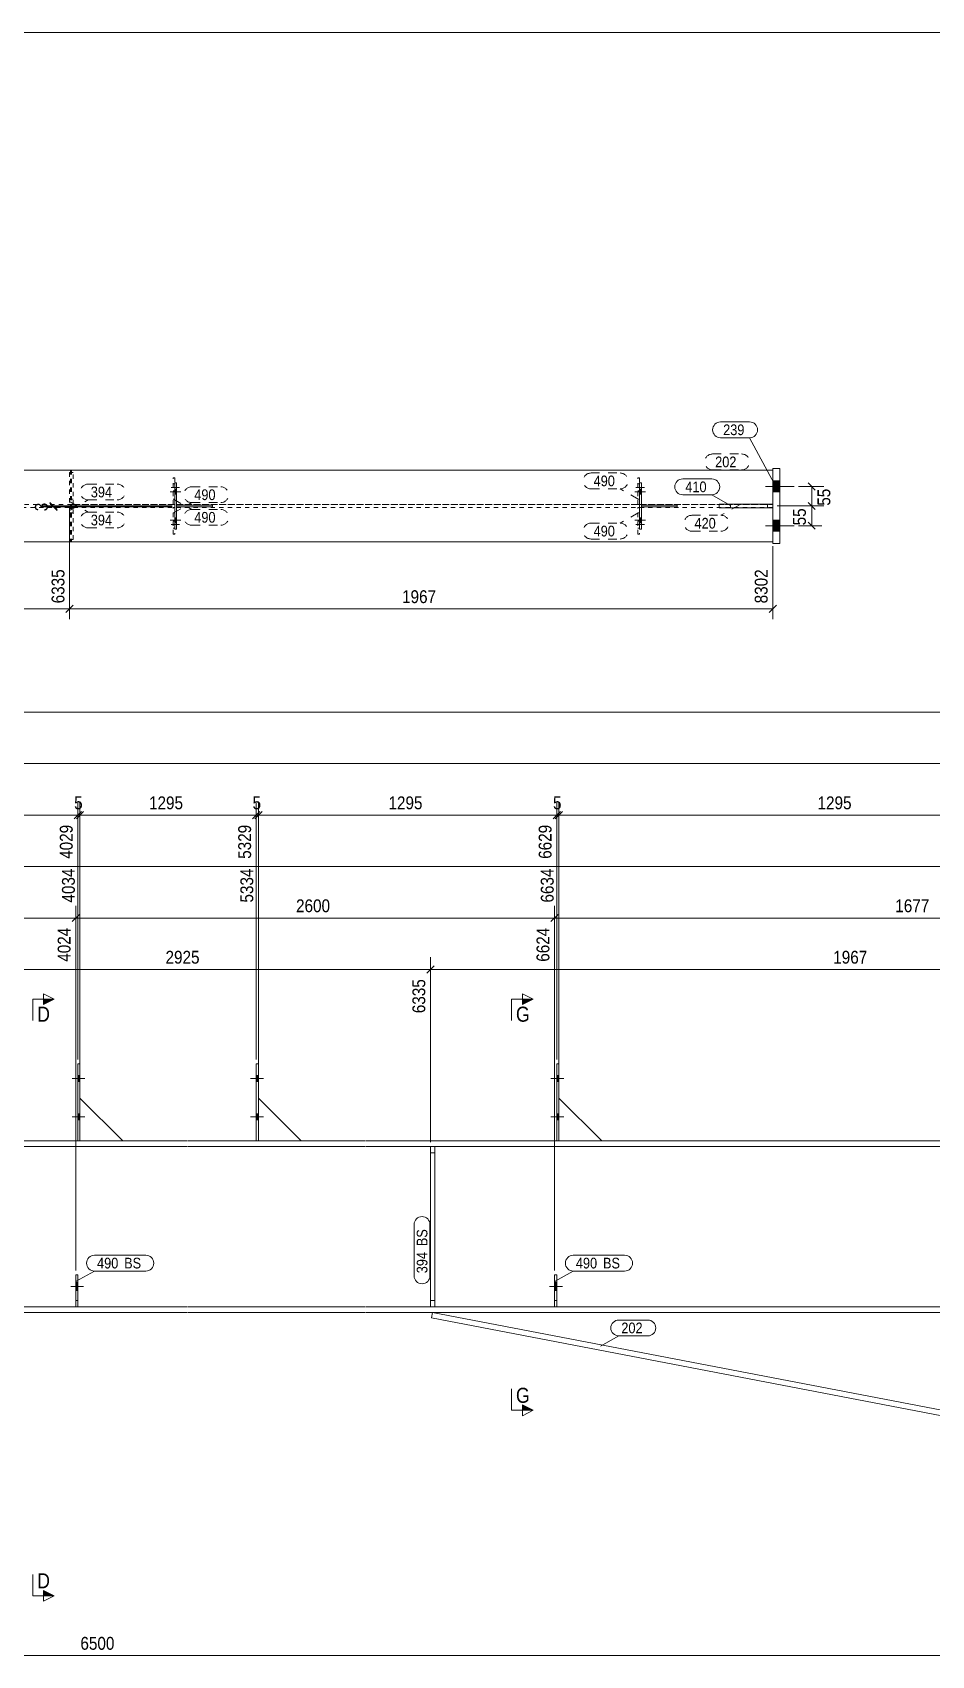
# Model space of a CAD drawing. Header units: millimetres. Extents: x 2 to 825, y 1 to 579.
# Drawn here: x 405.9 to 615.5, y 200.5 to 579 of the extents above; entities that cross this region are included whole.
import ezdxf

# ---------------------------------------------------------------- set-up
doc = ezdxf.new("R2010")
doc.units = ezdxf.units.MM
for name, pattern in [('XKITLINE00', [0]), ('XKITLINE01', [4, 1, -1, 1, -1]), ('XKITLINE02', [4, 2, -2])]:
    doc.linetypes.add(name, pattern=pattern)
for name, color, linetype, lineweight in [('Bolt', 3, 'Continuous', 0), ('Dimensions', 7, 'Continuous', 0), ('DrawingSheet', 5, 'Continuous', 0), ('Part', 2, 'Continuous', 0), ('PartMark', 7, 'Continuous', 0), ('Section', 6, 'Continuous', 0)]:
    doc.layers.add(name, color=color, linetype=linetype, lineweight=lineweight)
doc.styles.add('ARIAL', font='ARIAL.TTF')

# ---------------------------------------------------------------- blocks, each defined once
blk = doc.blocks.new('*A10')
at = {"layer": 'Bolt'}
blk.add_hatch(color=3, dxfattribs=at).paths.add_polyline_path([(416.48, 285.61), (415.98, 285.61), (415.98, 287.58), (416.48, 287.58)], flags=17)
at = {"layer": 'Bolt', "color": 3, "linetype": 'XKITLINE00', "lineweight": 0}
for p, q in [((417.83, 286.59), (414.83, 286.59)), ((416.48, 287.58), (415.98, 287.58)), ((416.48, 285.61), (415.98, 285.61))]:
    blk.add_line(p, q, dxfattribs=at)
blk = doc.blocks.new('*A11')
at = {"layer": 'Bolt', "color": 3, "linetype": 'XKITLINE02', "lineweight": 0}
for p, q in [((417.83, 286.59), (414.83, 286.59)), ((416.48, 287.58), (415.98, 287.58)), ((416.48, 285.61), (415.98, 285.61))]:
    blk.add_line(p, q, dxfattribs=at)
blk = doc.blocks.new('*A12')
at = {"layer": 'Bolt'}
for points in [[(416.48, 335.79), (416.98, 335.79), (416.98, 334.39), (416.48, 334.39)], [(416.48, 335.79), (416.98, 335.79), (416.98, 334.39), (416.48, 334.39)], [(416.48, 326.79), (416.98, 326.79), (416.98, 325.39), (416.48, 325.39)], [(416.48, 326.79), (416.98, 326.79), (416.98, 325.39), (416.48, 325.39)]]:
    blk.add_hatch(color=3, dxfattribs=at).paths.add_polyline_path(points, flags=17)
at = {"layer": 'Bolt', "color": 3, "linetype": 'XKITLINE00', "lineweight": 0}
for p, q in [((418.14, 335.09), (415.14, 335.09)), ((418.14, 335.09), (415.14, 335.09)), ((416.98, 335.79), (416.48, 335.79)), ((416.98, 335.79), (416.48, 335.79)), ((416.98, 334.39), (416.48, 334.39)), ((416.98, 334.39), (416.48, 334.39)), ((418.14, 326.09), (415.14, 326.09)), ((418.14, 326.09), (415.14, 326.09)), ((416.98, 326.79), (416.48, 326.79)), ((416.98, 326.79), (416.48, 326.79)), ((416.98, 325.39), (416.48, 325.39)), ((416.98, 325.39), (416.48, 325.39))]:
    blk.add_line(p, q, dxfattribs=at)
blk = doc.blocks.new('*A13')
at = {"layer": 'Bolt'}
for points in [[(458.06, 335.79), (458.56, 335.79), (458.56, 334.39), (458.06, 334.39)], [(458.06, 335.79), (458.56, 335.79), (458.56, 334.39), (458.06, 334.39)], [(458.06, 326.79), (458.56, 326.79), (458.56, 325.39), (458.06, 325.39)], [(458.06, 326.79), (458.56, 326.79), (458.56, 325.39), (458.06, 325.39)]]:
    blk.add_hatch(color=3, dxfattribs=at).paths.add_polyline_path(points, flags=17)
at = {"layer": 'Bolt', "color": 3, "linetype": 'XKITLINE00', "lineweight": 0}
for p, q in [((459.72, 335.09), (456.72, 335.09)), ((459.72, 335.09), (456.72, 335.09)), ((458.56, 335.79), (458.06, 335.79)), ((458.56, 335.79), (458.06, 335.79)), ((458.56, 334.39), (458.06, 334.39)), ((458.56, 334.39), (458.06, 334.39)), ((459.72, 326.09), (456.72, 326.09)), ((459.72, 326.09), (456.72, 326.09)), ((458.56, 326.79), (458.06, 326.79)), ((458.56, 326.79), (458.06, 326.79)), ((458.56, 325.39), (458.06, 325.39)), ((458.56, 325.39), (458.06, 325.39))]:
    blk.add_line(p, q, dxfattribs=at)
blk = doc.blocks.new('*A14')
at = {"layer": 'Bolt'}
blk.add_hatch(color=3, dxfattribs=at).paths.add_polyline_path([(528.09, 285.61), (527.59, 285.61), (527.59, 287.58), (528.09, 287.58)], flags=17)
at = {"layer": 'Bolt', "color": 3, "linetype": 'XKITLINE00', "lineweight": 0}
for p, q in [((529.44, 286.59), (526.44, 286.59)), ((528.09, 287.58), (527.59, 287.58)), ((528.09, 285.61), (527.59, 285.61))]:
    blk.add_line(p, q, dxfattribs=at)
blk = doc.blocks.new('*A15')
at = {"layer": 'Bolt', "color": 3, "linetype": 'XKITLINE02', "lineweight": 0}
for p, q in [((529.44, 286.59), (526.44, 286.59)), ((528.09, 287.58), (527.59, 287.58)), ((528.09, 285.61), (527.59, 285.61))]:
    blk.add_line(p, q, dxfattribs=at)
blk = doc.blocks.new('*A16')
at = {"layer": 'Bolt'}
for points in [[(528.09, 335.79), (528.59, 335.79), (528.59, 334.39), (528.09, 334.39)], [(528.09, 335.79), (528.59, 335.79), (528.59, 334.39), (528.09, 334.39)], [(528.09, 326.79), (528.59, 326.79), (528.59, 325.39), (528.09, 325.39)], [(528.09, 326.79), (528.59, 326.79), (528.59, 325.39), (528.09, 325.39)]]:
    blk.add_hatch(color=3, dxfattribs=at).paths.add_polyline_path(points, flags=17)
at = {"layer": 'Bolt', "color": 3, "linetype": 'XKITLINE00', "lineweight": 0}
for p, q in [((529.75, 335.09), (526.75, 335.09)), ((529.75, 335.09), (526.75, 335.09)), ((528.59, 335.79), (528.09, 335.79)), ((528.59, 335.79), (528.09, 335.79)), ((528.59, 334.39), (528.09, 334.39)), ((528.59, 334.39), (528.09, 334.39)), ((529.75, 326.09), (526.75, 326.09)), ((529.75, 326.09), (526.75, 326.09)), ((528.59, 326.79), (528.09, 326.79)), ((528.59, 326.79), (528.09, 326.79)), ((528.59, 325.39), (528.09, 325.39)), ((528.59, 325.39), (528.09, 325.39))]:
    blk.add_line(p, q, dxfattribs=at)
blk = doc.blocks.new('*A21')
at = {"layer": 'Part', "color": 2, "linetype": 'XKITLINE00', "lineweight": 0}
for p, q in [((441.98, 320.49), (400.18, 320.49)), ((441.98, 319.19), (400.18, 319.19)), ((483.56, 320.49), (442.08, 320.49)), ((483.56, 319.19), (442.08, 319.19)), ((695.33, 320.49), (483.66, 320.49)), ((695.33, 319.19), (483.66, 319.19)), ((400.18, 281.79), (441.98, 281.79)), ((400.18, 280.49), (441.98, 280.49)), ((442.08, 281.79), (483.56, 281.79)), ((442.08, 280.49), (483.56, 280.49)), ((483.66, 281.79), (695.33, 281.79)), ((483.66, 280.49), (695.33, 280.49))]:
    blk.add_line(p, q, dxfattribs=at)
blk = doc.blocks.new('*A34')
at = {"layer": 'Part', "color": 2, "linetype": 'XKITLINE00', "lineweight": 0}
for p, q in [((415.98, 281.79), (415.98, 289.29)), ((415.98, 289.29), (416.48, 289.29)), ((416.48, 289.29), (416.48, 281.79))]:
    blk.add_line(p, q, dxfattribs=at)
at = {"layer": 'Part', "color": 7, "linetype": 'XKITLINE01', "lineweight": 0}
for p, q in [((415.98, 283.29), (416.48, 283.29)), ((416.48, 281.79), (415.98, 281.79))]:
    blk.add_line(p, q, dxfattribs=at)
blk = doc.blocks.new('*A35')
at = {"layer": 'Part', "color": 7, "linetype": 'XKITLINE01', "lineweight": 0}
for p, q in [((415.98, 289.29), (415.98, 281.79)), ((416.48, 289.29), (415.98, 289.29)), ((416.48, 281.79), (416.48, 289.29)), ((415.98, 283.29), (416.48, 283.29)), ((415.98, 281.79), (416.48, 281.79))]:
    blk.add_line(p, q, dxfattribs=at)
blk = doc.blocks.new('*A36')
at = {"layer": 'Part', "color": 2, "linetype": 'XKITLINE00', "lineweight": 0}
blk.add_line((426.98, 320.49), (416.98, 330.49), dxfattribs=at)
at = {"layer": 'Part', "color": 7, "linetype": 'XKITLINE01', "lineweight": 0}
for p, q in [((416.98, 330.49), (416.98, 320.49)), ((416.98, 320.49), (426.98, 320.49))]:
    blk.add_line(p, q, dxfattribs=at)
blk = doc.blocks.new('*A37')
at = {"layer": 'Part', "color": 2, "linetype": 'XKITLINE00', "lineweight": 0}
for p, q in [((416.48, 320.49), (416.48, 338.49)), ((416.48, 338.49), (416.98, 338.49)), ((416.98, 338.49), (416.98, 320.49))]:
    blk.add_line(p, q, dxfattribs=at)
at = {"layer": 'Part', "color": 7, "linetype": 'XKITLINE01', "lineweight": 0}
blk.add_line((416.98, 320.49), (416.48, 320.49), dxfattribs=at)
blk = doc.blocks.new('*A38')
at = {"layer": 'Part', "color": 2, "linetype": 'XKITLINE00', "lineweight": 0}
blk.add_line((468.56, 320.49), (458.56, 330.49), dxfattribs=at)
at = {"layer": 'Part', "color": 7, "linetype": 'XKITLINE01', "lineweight": 0}
for p, q in [((458.56, 330.49), (458.56, 320.49)), ((458.56, 320.49), (468.56, 320.49))]:
    blk.add_line(p, q, dxfattribs=at)
blk = doc.blocks.new('*A39')
at = {"layer": 'Part', "color": 2, "linetype": 'XKITLINE00', "lineweight": 0}
for p, q in [((458.56, 338.49), (458.06, 338.49)), ((458.06, 338.49), (458.06, 320.49)), ((458.56, 320.49), (458.56, 338.49))]:
    blk.add_line(p, q, dxfattribs=at)
at = {"layer": 'Part', "color": 7, "linetype": 'XKITLINE01', "lineweight": 0}
blk.add_line((458.06, 320.49), (458.56, 320.49), dxfattribs=at)
blk = doc.blocks.new('*A40')
at = {"layer": 'Part', "color": 2, "linetype": 'XKITLINE00', "lineweight": 0}
for p, q in [((527.59, 281.79), (527.59, 289.29)), ((527.59, 289.29), (528.09, 289.29)), ((528.09, 289.29), (528.09, 281.79))]:
    blk.add_line(p, q, dxfattribs=at)
at = {"layer": 'Part', "color": 7, "linetype": 'XKITLINE01', "lineweight": 0}
for p, q in [((527.59, 283.29), (528.09, 283.29)), ((528.09, 281.79), (527.59, 281.79))]:
    blk.add_line(p, q, dxfattribs=at)
blk = doc.blocks.new('*A41')
at = {"layer": 'Part', "color": 7, "linetype": 'XKITLINE01', "lineweight": 0}
for p, q in [((527.59, 289.29), (527.59, 281.79)), ((528.09, 289.29), (527.59, 289.29)), ((528.09, 281.79), (528.09, 289.29)), ((527.59, 283.29), (528.09, 283.29)), ((527.59, 281.79), (528.09, 281.79))]:
    blk.add_line(p, q, dxfattribs=at)
blk = doc.blocks.new('*A42')
at = {"layer": 'Part', "color": 2, "linetype": 'XKITLINE00', "lineweight": 0}
blk.add_line((538.59, 320.49), (528.59, 330.49), dxfattribs=at)
at = {"layer": 'Part', "color": 7, "linetype": 'XKITLINE01', "lineweight": 0}
for p, q in [((528.59, 330.49), (528.59, 320.49)), ((528.59, 320.49), (538.59, 320.49))]:
    blk.add_line(p, q, dxfattribs=at)
blk = doc.blocks.new('*A43')
at = {"layer": 'Part', "color": 2, "linetype": 'XKITLINE00', "lineweight": 0}
for p, q in [((528.59, 338.49), (528.09, 338.49)), ((528.09, 338.49), (528.09, 320.49)), ((528.59, 320.49), (528.59, 338.49))]:
    blk.add_line(p, q, dxfattribs=at)
at = {"layer": 'Part', "color": 7, "linetype": 'XKITLINE01', "lineweight": 0}
blk.add_line((528.09, 320.49), (528.59, 320.49), dxfattribs=at)
blk = doc.blocks.new('*A51')
at = {"layer": 'Part', "color": 2, "linetype": 'XKITLINE00', "lineweight": 0}
for p, q in [((498.66, 281.79), (498.66, 319.19)), ((499.66, 319.19), (499.66, 281.79))]:
    blk.add_line(p, q, dxfattribs=at)
at = {"layer": 'Part', "color": 7, "linetype": 'XKITLINE01', "lineweight": 0}
for p, q in [((498.66, 319.19), (499.66, 319.19)), ((498.66, 317.69), (499.66, 317.69)), ((498.66, 283.29), (499.66, 283.29)), ((498.66, 281.79), (499.66, 281.79))]:
    blk.add_line(p, q, dxfattribs=at)
blk = doc.blocks.new('*A52')
at = {"layer": 'Part', "color": 7, "linetype": 'XKITLINE01', "lineweight": 0}
for p, q in [((498.66, 319.19), (498.66, 281.79)), ((498.66, 319.19), (499.66, 319.19)), ((499.66, 319.19), (499.66, 281.79)), ((498.66, 317.69), (499.66, 317.69)), ((499.66, 283.29), (498.66, 283.29)), ((499.66, 281.79), (498.66, 281.79))]:
    blk.add_line(p, q, dxfattribs=at)
blk = doc.blocks.new('*A53')
at = {"layer": 'Part', "color": 2, "linetype": 'XKITLINE00', "lineweight": 0}
for p, q in [((498.91, 279.22), (499.16, 280.49)), ((695.33, 242.82), (499.16, 280.49)), ((695.33, 279.03), (693.87, 280.49)), ((695.33, 241.49), (498.91, 279.22))]:
    blk.add_line(p, q, dxfattribs=at)
at = {"layer": 'Part', "color": 7, "linetype": 'XKITLINE01', "lineweight": 0}
for p, q in [((693.87, 280.49), (499.16, 280.49)), ((695.33, 241.49), (695.33, 279.03))]:
    blk.add_line(p, q, dxfattribs=at)
blk = doc.blocks.new('*A67')
at = {"layer": 'Bolt', "color": 3, "linetype": 'XKITLINE02', "lineweight": 0}
for p, q in [((440.21, 464.23), (437.71, 464.23)), ((439.08, 465.05), (438.67, 465.05)), ((439.08, 463.41), (438.67, 463.41))]:
    blk.add_line(p, q, dxfattribs=at)
blk = doc.blocks.new('*A68')
at = {"layer": 'Bolt', "color": 3, "linetype": 'XKITLINE02', "lineweight": 0}
for p, q in [((439.08, 473.72), (438.67, 473.72)), ((440.21, 472.9), (437.71, 472.9)), ((439.08, 472.08), (438.67, 472.08))]:
    blk.add_line(p, q, dxfattribs=at)
blk = doc.blocks.new('*A69')
at = {"layer": 'Bolt'}
for points in [[(439.08, 472.48), (439.5, 472.48), (439.5, 471.32), (439.08, 471.32)], [(439.08, 472.48), (439.5, 472.48), (439.5, 471.32), (439.08, 471.32)], [(439.08, 465.82), (439.5, 465.82), (439.5, 464.65), (439.08, 464.65)], [(439.08, 465.82), (439.5, 465.82), (439.5, 464.65), (439.08, 464.65)]]:
    blk.add_hatch(color=3, dxfattribs=at).paths.add_polyline_path(points, flags=17)
at = {"layer": 'Bolt', "color": 3, "linetype": 'XKITLINE00', "lineweight": 0}
for p, q in [((440.47, 471.9), (437.97, 471.9)), ((440.47, 471.9), (437.97, 471.9)), ((439.5, 472.48), (439.08, 472.48)), ((439.5, 472.48), (439.08, 472.48)), ((439.5, 471.32), (439.08, 471.32)), ((439.5, 471.32), (439.08, 471.32)), ((439.5, 465.82), (439.08, 465.82)), ((439.5, 465.82), (439.08, 465.82)), ((440.47, 465.23), (437.97, 465.23)), ((440.47, 465.23), (437.97, 465.23)), ((439.5, 464.65), (439.08, 464.65)), ((439.5, 464.65), (439.08, 464.65))]:
    blk.add_line(p, q, dxfattribs=at)
blk = doc.blocks.new('*A70')
at = {"layer": 'Bolt', "color": 3, "linetype": 'XKITLINE02', "lineweight": 0}
for p, q in [((548.54, 464.23), (546.04, 464.23)), ((547.42, 465.05), (547, 465.05)), ((547.42, 463.41), (547, 463.41))]:
    blk.add_line(p, q, dxfattribs=at)
blk = doc.blocks.new('*A71')
at = {"layer": 'Bolt', "color": 3, "linetype": 'XKITLINE02', "lineweight": 0}
for p, q in [((547.42, 473.72), (547, 473.72)), ((548.54, 472.9), (546.04, 472.9)), ((547.42, 472.08), (547, 472.08))]:
    blk.add_line(p, q, dxfattribs=at)
blk = doc.blocks.new('*A72')
at = {"layer": 'Bolt'}
for points in [[(547.42, 472.48), (547.83, 472.48), (547.83, 471.32), (547.42, 471.32)], [(547.42, 472.48), (547.83, 472.48), (547.83, 471.32), (547.42, 471.32)], [(547.42, 465.82), (547.83, 465.82), (547.83, 464.65), (547.42, 464.65)], [(547.42, 465.82), (547.83, 465.82), (547.83, 464.65), (547.42, 464.65)]]:
    blk.add_hatch(color=3, dxfattribs=at).paths.add_polyline_path(points, flags=17)
at = {"layer": 'Bolt', "color": 3, "linetype": 'XKITLINE00', "lineweight": 0}
for p, q in [((548.8, 471.9), (546.3, 471.9)), ((548.8, 471.9), (546.3, 471.9)), ((547.83, 472.48), (547.42, 472.48)), ((547.83, 472.48), (547.42, 472.48)), ((547.83, 471.32), (547.42, 471.32)), ((547.83, 471.32), (547.42, 471.32)), ((547.83, 465.82), (547.42, 465.82)), ((547.83, 465.82), (547.42, 465.82)), ((548.8, 465.23), (546.3, 465.23)), ((548.8, 465.23), (546.3, 465.23)), ((547.83, 464.65), (547.42, 464.65)), ((547.83, 464.65), (547.42, 464.65))]:
    blk.add_line(p, q, dxfattribs=at)
blk = doc.blocks.new('*A74')
at = {"layer": 'Part', "color": 2, "linetype": 'XKITLINE00', "lineweight": 0}
for p, q in [((578.45, 476.9), (402.06, 476.9)), ((578.45, 460.23), (402.06, 460.23))]:
    blk.add_line(p, q, dxfattribs=at)
at = {"layer": 'Part', "color": 7, "linetype": 'XKITLINE01', "lineweight": 0}
for p, q in [((578.45, 476.9), (578.45, 460.23)), ((402.06, 468.9), (578.45, 468.9)), ((578.45, 468.23), (402.06, 468.23))]:
    blk.add_line(p, q, dxfattribs=at)
blk = doc.blocks.new('*A76')
at = {"layer": 'Part', "color": 7, "linetype": 'XKITLINE01', "lineweight": 0}
for p, q in [((568.63, 468.15), (568.63, 468.98)), ((568.63, 468.98), (578.45, 468.98)), ((568.63, 468.15), (578.45, 468.15)), ((578.45, 468.15), (578.45, 468.98)), ((578.45, 468.98), (578.45, 468.15))]:
    blk.add_line(p, q, dxfattribs=at)
blk = doc.blocks.new('*A77')
at = {"layer": 'Part', "color": 2, "linetype": 'XKITLINE00', "lineweight": 0}
for p, q in [((578.45, 477.32), (580.11, 477.32)), ((578.45, 459.82), (578.45, 477.32)), ((580.11, 477.32), (580.11, 459.82)), ((580.11, 459.82), (578.45, 459.82))]:
    blk.add_line(p, q, dxfattribs=at)
blk = doc.blocks.new('*A78')
at = {"layer": 'Part', "color": 2, "linetype": 'XKITLINE00', "lineweight": 0}
for p, q in [((578.45, 468.98), (565.95, 468.98)), ((565.95, 468.98), (565.95, 468.15)), ((578.45, 468.15), (565.95, 468.15)), ((578.45, 468.15), (578.45, 468.98))]:
    blk.add_line(p, q, dxfattribs=at)
at = {"layer": 'Part', "color": 7, "linetype": 'XKITLINE01', "lineweight": 0}
blk.add_line((577.2, 468.15), (577.2, 468.98), dxfattribs=at)
blk = doc.blocks.new('*A93')
at = {"layer": 'Part', "color": 7, "linetype": 'XKITLINE01', "lineweight": 0}
for p, q in [((438.67, 461.98), (438.67, 468.23)), ((438.67, 468.23), (439.08, 468.23)), ((438.67, 466.98), (439.08, 466.98)), ((439.08, 468.23), (439.08, 461.98)), ((439.08, 461.98), (438.67, 461.98))]:
    blk.add_line(p, q, dxfattribs=at)
blk = doc.blocks.new('*A94')
at = {"layer": 'Part', "color": 7, "linetype": 'XKITLINE01', "lineweight": 0}
for p, q in [((438.67, 468.9), (438.67, 475.15)), ((438.67, 475.15), (439.08, 475.15)), ((439.08, 475.15), (439.08, 468.9)), ((438.67, 470.15), (439.08, 470.15)), ((439.08, 468.9), (438.67, 468.9))]:
    blk.add_line(p, q, dxfattribs=at)
blk = doc.blocks.new('*A95')
at = {"layer": 'Part', "color": 2, "linetype": 'XKITLINE00', "lineweight": 0}
for p, q in [((439.5, 468.78), (447.83, 468.78)), ((447.83, 468.36), (439.5, 468.36)), ((447.83, 468.36), (447.83, 468.78))]:
    blk.add_line(p, q, dxfattribs=at)
at = {"layer": 'Part', "color": 7, "linetype": 'XKITLINE01', "lineweight": 0}
blk.add_line((439.5, 468.36), (439.5, 468.78), dxfattribs=at)
blk.add_line((439.5, 468.36), (439.5, 468.78), dxfattribs=at)
blk = doc.blocks.new('*A96')
at = {"layer": 'Part', "color": 2, "linetype": 'XKITLINE00', "lineweight": 0}
for p, q in [((439.08, 463.15), (439.08, 473.98)), ((439.08, 473.98), (439.5, 473.98)), ((439.5, 473.98), (439.5, 463.15)), ((439.5, 463.15), (439.08, 463.15))]:
    blk.add_line(p, q, dxfattribs=at)
blk = doc.blocks.new('*A97')
at = {"layer": 'Part', "color": 7, "linetype": 'XKITLINE01', "lineweight": 0}
for p, q in [((547, 461.98), (547, 468.23)), ((547, 468.23), (547.42, 468.23)), ((547, 466.98), (547.42, 466.98)), ((547.42, 468.23), (547.42, 461.98)), ((547.42, 461.98), (547, 461.98))]:
    blk.add_line(p, q, dxfattribs=at)
blk = doc.blocks.new('*A98')
at = {"layer": 'Part', "color": 7, "linetype": 'XKITLINE01', "lineweight": 0}
for p, q in [((547, 468.9), (547, 475.15)), ((547, 475.15), (547.42, 475.15)), ((547.42, 475.15), (547.42, 468.9)), ((547, 470.15), (547.42, 470.15)), ((547.42, 468.9), (547, 468.9))]:
    blk.add_line(p, q, dxfattribs=at)
blk = doc.blocks.new('*A99')
at = {"layer": 'Part', "color": 2, "linetype": 'XKITLINE00', "lineweight": 0}
for p, q in [((547.83, 468.78), (556.17, 468.78)), ((556.17, 468.36), (547.83, 468.36)), ((556.17, 468.36), (556.17, 468.78))]:
    blk.add_line(p, q, dxfattribs=at)
at = {"layer": 'Part', "color": 7, "linetype": 'XKITLINE01', "lineweight": 0}
blk.add_line((547.83, 468.36), (547.83, 468.78), dxfattribs=at)
blk.add_line((547.83, 468.36), (547.83, 468.78), dxfattribs=at)
blk = doc.blocks.new('*A100')
at = {"layer": 'Part', "color": 2, "linetype": 'XKITLINE00', "lineweight": 0}
for p, q in [((547.42, 463.15), (547.42, 473.98)), ((547.42, 473.98), (547.83, 473.98)), ((547.83, 473.98), (547.83, 463.15)), ((547.83, 463.15), (547.42, 463.15))]:
    blk.add_line(p, q, dxfattribs=at)
blk = doc.blocks.new('*A104')
at = {"layer": 'Part', "color": 7, "linetype": 'XKITLINE01', "lineweight": 0}
for p, q in [((414.56, 468.23), (414.56, 460.73)), ((415.39, 468.23), (414.56, 468.23)), ((415.39, 466.98), (414.56, 466.98)), ((415.39, 460.73), (415.39, 468.23)), ((414.56, 460.73), (415.39, 460.73))]:
    blk.add_line(p, q, dxfattribs=at)
blk = doc.blocks.new('*A105')
at = {"layer": 'Part', "color": 7, "linetype": 'XKITLINE01', "lineweight": 0}
for p, q in [((414.56, 476.4), (414.56, 468.9)), ((415.39, 476.4), (414.56, 476.4)), ((415.39, 468.9), (415.39, 476.4)), ((415.39, 470.15), (414.56, 470.15)), ((414.56, 468.9), (415.39, 468.9))]:
    blk.add_line(p, q, dxfattribs=at)
blk = doc.blocks.new('*A106')
at = {"layer": 'Part', "color": 7, "linetype": 'XKITLINE01', "lineweight": 0}
for p, q in [((578.45, 476.9), (414.77, 476.9)), ((414.77, 476.9), (414.77, 460.23)), ((414.97, 476.9), (414.97, 460.23)), ((578.45, 460.23), (578.45, 476.9)), ((578.45, 468.9), (414.97, 468.9)), ((578.45, 468.23), (414.97, 468.23)), ((577.23, 468.23), (577.23, 468.9)), ((414.77, 460.23), (578.45, 460.23))]:
    blk.add_line(p, q, dxfattribs=at)
blk = doc.blocks.new('*A113')
at = {"layer": 'Bolt'}
for points in [[(578.45, 474.4), (580.11, 474.4), (580.11, 471.9), (578.45, 471.9)], [(578.45, 474.4), (580.11, 474.4), (580.11, 471.9), (578.45, 471.9)], [(578.45, 474.4), (580.11, 474.4), (580.11, 471.9), (578.45, 471.9)], [(578.45, 474.4), (580.11, 474.4), (580.11, 471.9), (578.45, 471.9)], [(578.45, 474.4), (580.11, 474.4), (580.11, 471.9), (578.45, 471.9)], [(578.45, 474.4), (580.11, 474.4), (580.11, 471.9), (578.45, 471.9)], [(578.45, 474.4), (580.11, 474.4), (580.11, 471.9), (578.45, 471.9)], [(578.45, 474.4), (580.11, 474.4), (580.11, 471.9), (578.45, 471.9)], [(578.45, 465.23), (580.11, 465.23), (580.11, 462.73), (578.45, 462.73)], [(578.45, 465.23), (580.11, 465.23), (580.11, 462.73), (578.45, 462.73)], [(578.45, 465.23), (580.11, 465.23), (580.11, 462.73), (578.45, 462.73)], [(578.45, 465.23), (580.11, 465.23), (580.11, 462.73), (578.45, 462.73)], [(578.45, 465.23), (580.11, 465.23), (580.11, 462.73), (578.45, 462.73)], [(578.45, 465.23), (580.11, 465.23), (580.11, 462.73), (578.45, 462.73)], [(578.45, 465.23), (580.11, 465.23), (580.11, 462.73), (578.45, 462.73)], [(578.45, 465.23), (580.11, 465.23), (580.11, 462.73), (578.45, 462.73)]]:
    blk.add_hatch(color=3, dxfattribs=at).paths.add_polyline_path(points, flags=17)
at = {"layer": 'Bolt', "color": 3, "linetype": 'XKITLINE00', "lineweight": 0}
for p, q in [((576.78, 473.15), (583.45, 473.15)), ((576.78, 473.15), (583.45, 473.15)), ((576.78, 473.15), (583.45, 473.15)), ((576.78, 473.15), (583.45, 473.15)), ((576.78, 473.15), (583.45, 473.15)), ((576.78, 473.15), (583.45, 473.15)), ((576.78, 473.15), (583.45, 473.15)), ((576.78, 473.15), (583.45, 473.15)), ((578.45, 474.4), (580.11, 474.4)), ((578.45, 474.4), (580.11, 474.4)), ((578.45, 474.4), (580.11, 474.4)), ((578.45, 474.4), (580.11, 474.4)), ((578.45, 474.4), (580.11, 474.4)), ((578.45, 474.4), (580.11, 474.4)), ((578.45, 474.4), (580.11, 474.4)), ((578.45, 474.4), (580.11, 474.4)), ((578.45, 471.9), (580.11, 471.9)), ((578.45, 471.9), (580.11, 471.9)), ((578.45, 471.9), (580.11, 471.9)), ((578.45, 471.9), (580.11, 471.9)), ((578.45, 471.9), (580.11, 471.9)), ((578.45, 471.9), (580.11, 471.9)), ((578.45, 471.9), (580.11, 471.9)), ((578.45, 471.9), (580.11, 471.9)), ((576.78, 463.98), (583.45, 463.98)), ((576.78, 463.98), (583.45, 463.98)), ((576.78, 463.98), (583.45, 463.98)), ((576.78, 463.98), (583.45, 463.98)), ((576.78, 463.98), (583.45, 463.98)), ((576.78, 463.98), (583.45, 463.98)), ((576.78, 463.98), (583.45, 463.98)), ((576.78, 463.98), (583.45, 463.98)), ((578.45, 465.23), (580.11, 465.23)), ((578.45, 465.23), (580.11, 465.23)), ((578.45, 465.23), (580.11, 465.23)), ((578.45, 465.23), (580.11, 465.23)), ((578.45, 465.23), (580.11, 465.23)), ((578.45, 465.23), (580.11, 465.23)), ((578.45, 465.23), (580.11, 465.23)), ((578.45, 465.23), (580.11, 465.23)), ((578.45, 462.73), (580.11, 462.73)), ((578.45, 462.73), (580.11, 462.73)), ((578.45, 462.73), (580.11, 462.73)), ((578.45, 462.73), (580.11, 462.73)), ((578.45, 462.73), (580.11, 462.73)), ((578.45, 462.73), (580.11, 462.73)), ((578.45, 462.73), (580.11, 462.73)), ((578.45, 462.73), (580.11, 462.73))]:
    blk.add_line(p, q, dxfattribs=at)
blk = doc.blocks.new('*A155')
at = {"layer": 'DrawingSheet', "color": 5, "linetype": 'XKITLINE00', "lineweight": 0}
blk.add_line((825, 579), (5, 579), dxfattribs=at)
blk = doc.blocks.new('*A167')
at = {"layer": 'Dimensions', "color": 7, "linetype": 'XKITLINE00', "lineweight": 0}
blk.add_line((32.42, 420.49), (697.33, 420.49), dxfattribs=at)
blk = doc.blocks.new('*A173')
at = {"layer": 'Dimensions', "color": 7, "linetype": 'XKITLINE00', "lineweight": 0}
blk.add_line((43.05, 408.49), (695.33, 408.49), dxfattribs=at)
blk = doc.blocks.new('*A176')
at = {"layer": 'Dimensions', "color": 7, "linetype": 'XKITLINE00', "lineweight": 0}
blk.add_line((85.7, 384.49), (695.33, 384.49), dxfattribs=at)
blk = doc.blocks.new('*A177')
at = {"layer": 'Dimensions', "color": 7, "linetype": 'XKITLINE00', "lineweight": 0}
for p, q in [((43.05, 321.49), (43.05, 375.34)), ((415.98, 290.29), (415.98, 375.34)), ((43.9, 373.34), (42.2, 371.65)), ((43.05, 372.49), (415.98, 372.49)), ((416.83, 373.34), (415.14, 371.65))]:
    blk.add_line(p, q, dxfattribs=at)
at = {"layer": 'Dimensions', "color": 3}
for p in [(43.05, 372.49), (415.98, 372.49)]:
    blk.add_point(p, dxfattribs=at)
at = {"layer": 'Dimensions', "color": 3, "style": 'ARIAL', "width": 0.85}
blk.add_text('4024', height=3, dxfattribs=at).set_placement((225.07, 373.84))
blk.add_text('4024', height=3, rotation=90.0002, dxfattribs=at).set_placement((414.78, 362.29))
blk = doc.blocks.new('*A178')
at = {"layer": 'Dimensions', "color": 7, "linetype": 'XKITLINE00', "lineweight": 0}
for p, q in [((415.98, 290.29), (415.98, 375.34)), ((527.59, 290.29), (527.59, 375.34)), ((416.83, 373.34), (415.14, 371.65)), ((415.98, 372.49), (527.59, 372.49)), ((528.44, 373.34), (526.74, 371.65))]:
    blk.add_line(p, q, dxfattribs=at)
at = {"layer": 'Dimensions', "color": 3}
for p in [(415.98, 372.49), (527.59, 372.49)]:
    blk.add_point(p, dxfattribs=at)
at = {"layer": 'Dimensions', "color": 3, "style": 'ARIAL', "width": 0.85}
blk.add_text('2600', height=3, dxfattribs=at).set_placement((467.34, 373.84))
blk.add_text('6624', height=3, rotation=90.0002, dxfattribs=at).set_placement((526.39, 362.29))
blk = doc.blocks.new('*A179')
at = {"layer": 'Dimensions', "color": 7, "linetype": 'XKITLINE00', "lineweight": 0}
for p, q in [((527.59, 290.29), (527.59, 375.34)), ((695.33, 321.49), (695.33, 375.34)), ((528.44, 373.34), (526.74, 371.65)), ((527.59, 372.49), (695.33, 372.49)), ((696.18, 373.34), (694.48, 371.65))]:
    blk.add_line(p, q, dxfattribs=at)
at = {"layer": 'Dimensions', "color": 3}
for p in [(527.59, 372.49), (695.33, 372.49)]:
    blk.add_point(p, dxfattribs=at)
at = {"layer": 'Dimensions', "color": 3, "style": 'ARIAL', "width": 0.85}
blk.add_text('1677', height=3, dxfattribs=at).set_placement((607.01, 373.84))
blk.add_text('8302', height=3, rotation=90.0002, dxfattribs=at).set_placement((694.13, 362.29))
blk = doc.blocks.new('*A181')
at = {"layer": 'Dimensions', "color": 7, "linetype": 'XKITLINE00', "lineweight": 0}
blk.add_line((185.47, 200.49), (657.59, 200.49), dxfattribs=at)
at = {"layer": 'Dimensions', "color": 3, "style": 'ARIAL', "width": 0.85}
blk.add_text('6500', height=3, dxfattribs=at).set_placement((417.08, 201.84))
blk = doc.blocks.new('*A184')
at = {"layer": 'Dimensions', "color": 7, "linetype": 'XKITLINE00', "lineweight": 0}
for p, q in [((384.93, 361.34), (383.24, 359.65)), ((384.08, 320.19), (384.08, 363.34)), ((384.08, 360.49), (498.66, 360.49)), ((499.51, 361.34), (497.82, 359.65)), ((498.66, 320.19), (498.66, 363.34))]:
    blk.add_line(p, q, dxfattribs=at)
at = {"layer": 'Dimensions', "color": 3}
for p in [(384.08, 360.49), (498.66, 360.49)]:
    blk.add_point(p, dxfattribs=at)
at = {"layer": 'Dimensions', "color": 3, "style": 'ARIAL', "width": 0.85}
blk.add_text('2925', height=3, dxfattribs=at).set_placement((436.92, 361.84))
blk.add_text('6335', height=3, rotation=90.0002, dxfattribs=at).set_placement((497.46, 350.29))
blk = doc.blocks.new('*A185')
at = {"layer": 'Dimensions', "color": 7, "linetype": 'XKITLINE00', "lineweight": 0}
for p, q in [((499.51, 361.34), (497.82, 359.65)), ((498.66, 320.19), (498.66, 363.34)), ((498.66, 360.49), (695.33, 360.49)), ((696.18, 361.34), (694.48, 359.65)), ((695.33, 321.49), (695.33, 363.34))]:
    blk.add_line(p, q, dxfattribs=at)
at = {"layer": 'Dimensions', "color": 3}
for p in [(498.66, 360.49), (695.33, 360.49)]:
    blk.add_point(p, dxfattribs=at)
at = {"layer": 'Dimensions', "color": 3, "style": 'ARIAL', "width": 0.85}
blk.add_text('1967', height=3, dxfattribs=at).set_placement((592.55, 361.84))
blk.add_text('8302', height=3, rotation=90.0002, dxfattribs=at).set_placement((694.13, 350.29))
blk = doc.blocks.new('*A202')
at = {"layer": 'PartMark', "color": 7, "linetype": 'XKITLINE00', "lineweight": 0}
for p, q in [((542.56, 278.74), (549.32, 278.74)), ((538.32, 272.65), (542.56, 275.04)), ((542.56, 275.04), (549.32, 275.04))]:
    blk.add_line(p, q, dxfattribs=at)
for centre, start, end in [((542.56, 276.89), 90, 270), ((549.32, 276.89), 270, 90)]:
    blk.add_arc(centre, 1.85, start, end, dxfattribs=at)
at = {"layer": 'PartMark', "color": 3, "style": 'ARIAL', "width": 0.85}
blk.add_text('202', height=2.5, dxfattribs=at).set_placement((543.16, 275.64))
blk = doc.blocks.new('*A211')
at = {"layer": 'PartMark', "color": 7, "linetype": 'XKITLINE00', "lineweight": 0}
for p, q in [((531.96, 293.86), (543.92, 293.86)), ((527.72, 287.76), (531.96, 290.16)), ((531.96, 290.16), (543.92, 290.16))]:
    blk.add_line(p, q, dxfattribs=at)
for centre, start, end in [((531.96, 292.01), 90, 270), ((543.92, 292.01), 270, 90)]:
    blk.add_arc(centre, 1.85, start, end, dxfattribs=at)
at = {"layer": 'PartMark', "color": 3, "style": 'ARIAL', "width": 0.85}
for s, p in [('490', (532.56, 290.76)), ('BS', (538.88, 290.76))]:
    blk.add_text(s, height=2.5, dxfattribs=at).set_placement(p)
blk = doc.blocks.new('*A212')
at = {"layer": 'PartMark', "color": 7, "linetype": 'XKITLINE00', "lineweight": 0}
for p, q in [((494.86, 289.04), (494.86, 301.01)), ((498.56, 289.04), (498.56, 301.01))]:
    blk.add_line(p, q, dxfattribs=at)
for centre, start, end in [((496.71, 301.01), 360, 180), ((496.71, 289.04), 180, 360)]:
    blk.add_arc(centre, 1.85, start, end, dxfattribs=at)
at = {"layer": 'PartMark', "color": 3, "style": 'ARIAL', "width": 0.85}
for s, p in [('BS', (497.96, 295.96)), ('394', (497.96, 289.64))]:
    blk.add_text(s, height=2.5, rotation=90.0002, dxfattribs=at).set_placement(p)
blk = doc.blocks.new('*A213')
at = {"layer": 'PartMark', "color": 7, "linetype": 'XKITLINE00', "lineweight": 0}
for p, q in [((420.36, 293.86), (432.32, 293.86)), ((416.11, 287.76), (420.36, 290.16)), ((420.36, 290.16), (432.32, 290.16))]:
    blk.add_line(p, q, dxfattribs=at)
for centre, start, end in [((420.36, 292.01), 90, 270), ((432.32, 292.01), 270, 90)]:
    blk.add_arc(centre, 1.85, start, end, dxfattribs=at)
at = {"layer": 'PartMark', "color": 3, "style": 'ARIAL', "width": 0.85}
for s, p in [('490', (420.96, 290.76)), ('BS', (427.27, 290.76))]:
    blk.add_text(s, height=2.5, dxfattribs=at).set_placement(p)
blk = doc.blocks.new('*A217')
at = {"layer": 'Section'}
for points in [[(520.09, 353.56), (522.59, 353.56), (520.09, 352.31)], [(520.09, 258.93), (522.59, 257.68), (520.09, 257.68)]]:
    blk.add_hatch(color=3, dxfattribs=at).paths.add_polyline_path(points, flags=17)
at = {"layer": 'Section', "color": 1, "linetype": 'XKITLINE00', "lineweight": 0}
for p, q in [((517.59, 353.56), (517.59, 348.56)), ((517.59, 353.56), (522.59, 353.56)), ((517.59, 257.68), (517.59, 262.68)), ((517.59, 257.68), (522.59, 257.68))]:
    blk.add_line(p, q, dxfattribs=at)
at = {"layer": 'Section', "color": 3, "linetype": 'XKITLINE00', "lineweight": 0}
for p, q in [((520.09, 352.31), (520.09, 354.81)), ((520.09, 354.81), (522.59, 353.56)), ((522.59, 353.56), (520.09, 352.31)), ((522.59, 257.68), (520.09, 258.93)), ((520.09, 258.93), (520.09, 256.43)), ((522.59, 257.68), (520.09, 256.43))]:
    blk.add_line(p, q, dxfattribs=at)
at = {"layer": 'Section', "color": 7, "style": 'ARIAL', "width": 0.85}
for p in [(518.59, 348.31), (518.59, 259.43)]:
    blk.add_text('G', height=3.5, dxfattribs=at).set_placement(p)
blk = doc.blocks.new('*A218')
at = {"layer": 'Section'}
for points in [[(408.48, 353.56), (410.98, 353.56), (408.48, 352.31)], [(408.48, 215.68), (410.98, 214.43), (408.48, 214.43)]]:
    blk.add_hatch(color=3, dxfattribs=at).paths.add_polyline_path(points, flags=17)
at = {"layer": 'Section', "color": 1, "linetype": 'XKITLINE00', "lineweight": 0}
for p, q in [((405.98, 353.56), (405.98, 348.56)), ((405.98, 353.56), (410.98, 353.56)), ((405.98, 214.43), (405.98, 219.43)), ((405.98, 214.43), (410.98, 214.43))]:
    blk.add_line(p, q, dxfattribs=at)
at = {"layer": 'Section', "color": 3, "linetype": 'XKITLINE00', "lineweight": 0}
for p, q in [((408.48, 352.31), (408.48, 354.81)), ((408.48, 354.81), (410.98, 353.56)), ((410.98, 353.56), (408.48, 352.31)), ((410.98, 214.43), (408.48, 215.68)), ((408.48, 215.68), (408.48, 213.18)), ((410.98, 214.43), (408.48, 213.18))]:
    blk.add_line(p, q, dxfattribs=at)
at = {"layer": 'Section', "color": 7, "style": 'ARIAL', "width": 0.85}
for p in [(406.98, 348.31), (406.98, 216.18)]:
    blk.add_text('D', height=3.5, dxfattribs=at).set_placement(p)
blk = doc.blocks.new('*A229')
at = {"layer": 'Dimensions', "color": 7, "linetype": 'XKITLINE00', "lineweight": 0}
for p, q in [((316.47, 331.49), (316.47, 399.34)), ((416.48, 339.49), (416.48, 399.34)), ((317.32, 397.34), (315.62, 395.65)), ((316.47, 396.49), (416.48, 396.49)), ((417.33, 397.34), (415.64, 395.65))]:
    blk.add_line(p, q, dxfattribs=at)
at = {"layer": 'Dimensions', "color": 3}
for p in [(316.47, 396.49), (416.48, 396.49)]:
    blk.add_point(p, dxfattribs=at)
at = {"layer": 'Dimensions', "color": 3, "style": 'ARIAL', "width": 0.85}
blk.add_text('1295', height=3, dxfattribs=at).set_placement((362.03, 397.84))
blk.add_text('4029', height=3, rotation=90.0002, dxfattribs=at).set_placement((415.28, 386.29))
blk = doc.blocks.new('*A230')
at = {"layer": 'Dimensions', "color": 7, "linetype": 'XKITLINE00', "lineweight": 0}
for p, q in [((416.48, 339.49), (416.48, 399.34)), ((416.98, 331.49), (416.98, 399.34)), ((417.33, 397.34), (415.64, 395.65)), ((417.83, 397.34), (416.14, 395.65)), ((416.48, 396.49), (416.98, 396.49))]:
    blk.add_line(p, q, dxfattribs=at)
at = {"layer": 'Dimensions', "color": 3}
for p in [(416.48, 396.49), (416.98, 396.49)]:
    blk.add_point(p, dxfattribs=at)
at = {"layer": 'Dimensions', "color": 3, "style": 'ARIAL', "width": 0.85}
blk.add_text('5', height=3, dxfattribs=at).set_placement((415.62, 397.84))
blk.add_text('4034', height=3, rotation=90.0002, dxfattribs=at).set_placement((415.78, 376.09))
blk = doc.blocks.new('*A231')
at = {"layer": 'Dimensions', "color": 7, "linetype": 'XKITLINE00', "lineweight": 0}
for p, q in [((416.98, 331.49), (416.98, 399.34)), ((458.06, 339.49), (458.06, 399.34)), ((417.83, 397.34), (416.14, 395.65)), ((416.98, 396.49), (458.06, 396.49)), ((458.91, 397.34), (457.22, 395.65))]:
    blk.add_line(p, q, dxfattribs=at)
at = {"layer": 'Dimensions', "color": 3}
for p in [(416.98, 396.49), (458.06, 396.49)]:
    blk.add_point(p, dxfattribs=at)
at = {"layer": 'Dimensions', "color": 3, "style": 'ARIAL', "width": 0.85}
blk.add_text('1295', height=3, dxfattribs=at).set_placement((433.07, 397.84))
blk.add_text('5329', height=3, rotation=90.0002, dxfattribs=at).set_placement((456.86, 386.29))
blk = doc.blocks.new('*A232')
at = {"layer": 'Dimensions', "color": 7, "linetype": 'XKITLINE00', "lineweight": 0}
for p, q in [((458.06, 339.49), (458.06, 399.34)), ((458.56, 331.49), (458.56, 399.34)), ((458.91, 397.34), (457.22, 395.65)), ((459.41, 397.34), (457.72, 395.65)), ((458.06, 396.49), (458.56, 396.49))]:
    blk.add_line(p, q, dxfattribs=at)
at = {"layer": 'Dimensions', "color": 3}
for p in [(458.06, 396.49), (458.56, 396.49)]:
    blk.add_point(p, dxfattribs=at)
at = {"layer": 'Dimensions', "color": 3, "style": 'ARIAL', "width": 0.85}
blk.add_text('5', height=3, dxfattribs=at).set_placement((457.2, 397.84))
blk.add_text('5334', height=3, rotation=90.0002, dxfattribs=at).set_placement((457.36, 376.09))
blk = doc.blocks.new('*A233')
at = {"layer": 'Dimensions', "color": 7, "linetype": 'XKITLINE00', "lineweight": 0}
for p, q in [((458.56, 331.49), (458.56, 399.34)), ((528.09, 339.49), (528.09, 399.34)), ((459.41, 397.34), (457.72, 395.65)), ((458.56, 396.49), (528.09, 396.49)), ((528.94, 397.34), (527.24, 395.65))]:
    blk.add_line(p, q, dxfattribs=at)
at = {"layer": 'Dimensions', "color": 3}
for p in [(458.56, 396.49), (528.09, 396.49)]:
    blk.add_point(p, dxfattribs=at)
at = {"layer": 'Dimensions', "color": 3, "style": 'ARIAL', "width": 0.85}
blk.add_text('1295', height=3, dxfattribs=at).set_placement((488.88, 397.84))
blk.add_text('6629', height=3, rotation=90.0002, dxfattribs=at).set_placement((526.89, 386.29))
blk = doc.blocks.new('*A234')
at = {"layer": 'Dimensions', "color": 7, "linetype": 'XKITLINE00', "lineweight": 0}
for p, q in [((528.09, 339.49), (528.09, 399.34)), ((528.59, 331.49), (528.59, 399.34)), ((528.94, 397.34), (527.24, 395.65)), ((529.44, 397.34), (527.74, 395.65)), ((528.09, 396.49), (528.59, 396.49))]:
    blk.add_line(p, q, dxfattribs=at)
at = {"layer": 'Dimensions', "color": 3}
for p in [(528.09, 396.49), (528.59, 396.49)]:
    blk.add_point(p, dxfattribs=at)
at = {"layer": 'Dimensions', "color": 3, "style": 'ARIAL', "width": 0.85}
blk.add_text('5', height=3, dxfattribs=at).set_placement((527.23, 397.84))
blk.add_text('6634', height=3, rotation=90.0002, dxfattribs=at).set_placement((527.39, 376.09))
blk = doc.blocks.new('*A235')
at = {"layer": 'Dimensions', "color": 7, "linetype": 'XKITLINE00', "lineweight": 0}
for p, q in [((528.59, 331.49), (528.59, 399.34)), ((658.09, 339.49), (658.09, 399.34)), ((529.44, 397.34), (527.74, 395.65)), ((528.59, 396.49), (658.09, 396.49)), ((658.94, 397.34), (657.24, 395.65))]:
    blk.add_line(p, q, dxfattribs=at)
at = {"layer": 'Dimensions', "color": 3}
for p in [(528.59, 396.49), (658.09, 396.49)]:
    blk.add_point(p, dxfattribs=at)
at = {"layer": 'Dimensions', "color": 3, "style": 'ARIAL', "width": 0.85}
blk.add_text('1295', height=3, dxfattribs=at).set_placement((588.89, 397.84))
blk.add_text('7929', height=3, rotation=90.0002, dxfattribs=at).set_placement((656.89, 386.29))
blk = doc.blocks.new('*A255')
at = {"layer": 'Dimensions', "color": 7, "linetype": 'XKITLINE00', "lineweight": 0}
for p, q in [((586.68, 469.42), (588.37, 467.72)), ((579.45, 468.57), (589.92, 468.57)), ((587.52, 463.98), (587.52, 468.57)), ((584.45, 463.98), (589.92, 463.98)), ((586.68, 464.83), (588.37, 463.13))]:
    blk.add_line(p, q, dxfattribs=at)
at = {"layer": 'Dimensions', "color": 3}
for p in [(587.52, 468.57), (587.52, 463.98)]:
    blk.add_point(p, dxfattribs=at)
at = {"layer": 'Dimensions', "color": 3, "style": 'ARIAL', "width": 0.85}
blk.add_text('55', height=3, rotation=90.0002, dxfattribs=at).set_placement((586.17, 464.05))
blk = doc.blocks.new('*A256')
at = {"layer": 'Dimensions', "color": 7, "linetype": 'XKITLINE00', "lineweight": 0}
for p, q in [((584.45, 473.15), (590.37, 473.15)), ((586.68, 474), (588.37, 472.3)), ((587.52, 468.57), (587.52, 473.15)), ((586.68, 469.42), (588.37, 467.72)), ((579.45, 468.57), (590.37, 468.57))]:
    blk.add_line(p, q, dxfattribs=at)
at = {"layer": 'Dimensions', "color": 3}
for p in [(587.52, 473.15), (587.52, 468.57)]:
    blk.add_point(p, dxfattribs=at)
at = {"layer": 'Dimensions', "color": 3, "style": 'ARIAL', "width": 0.85}
blk.add_text('55', height=3, rotation=90.0002, dxfattribs=at).set_placement((591.87, 468.63))
blk = doc.blocks.new('*A259')
at = {"layer": 'Dimensions', "color": 7, "linetype": 'XKITLINE00', "lineweight": 0}
for p, q in [((409.99, 469.42), (411.68, 467.72)), ((438.5, 468.57), (407.98, 468.57)), ((438.5, 468.36), (407.98, 468.36)), ((409.99, 469.21), (411.68, 467.51)), ((410.83, 468.36), (410.83, 468.57))]:
    blk.add_line(p, q, dxfattribs=at)
at = {"layer": 'Dimensions', "color": 3}
for p in [(410.83, 468.57), (410.83, 468.36)]:
    blk.add_point(p, dxfattribs=at)
at = {"layer": 'Dimensions', "color": 3, "style": 'ARIAL', "width": 0.85}
blk.add_text('3', height=3, rotation=90.0002, dxfattribs=at).set_placement((409.48, 467.35))
blk = doc.blocks.new('*A260')
at = {"layer": 'Dimensions', "color": 7, "linetype": 'XKITLINE00', "lineweight": 0}
for p, q in [((319.03, 467.9), (319.03, 442.17)), ((414.56, 467.9), (414.56, 442.17)), ((319.87, 445.42), (318.18, 443.72)), ((319.03, 444.57), (414.56, 444.57)), ((415.41, 445.42), (413.71, 443.72))]:
    blk.add_line(p, q, dxfattribs=at)
at = {"layer": 'Dimensions', "color": 3}
for p in [(319.03, 444.57), (414.56, 444.57)]:
    blk.add_point(p, dxfattribs=at)
at = {"layer": 'Dimensions', "color": 3, "style": 'ARIAL', "width": 0.85}
blk.add_text('6335', height=3, rotation=90.0002, dxfattribs=at).set_placement((413.36, 445.87))
blk.add_text('2925', height=3, dxfattribs=at).set_placement((362.34, 445.92))
blk = doc.blocks.new('*A261')
at = {"layer": 'Dimensions', "color": 7, "linetype": 'XKITLINE00', "lineweight": 0}
for p, q in [((414.56, 467.9), (414.56, 442.17)), ((578.45, 459.23), (578.45, 442.17)), ((415.41, 445.42), (413.71, 443.72)), ((414.56, 444.57), (578.45, 444.57)), ((579.3, 445.42), (577.6, 443.72))]:
    blk.add_line(p, q, dxfattribs=at)
at = {"layer": 'Dimensions', "color": 3}
for p in [(414.56, 444.57), (578.45, 444.57)]:
    blk.add_point(p, dxfattribs=at)
at = {"layer": 'Dimensions', "color": 3, "style": 'ARIAL', "width": 0.85}
blk.add_text('8302', height=3, rotation=90.0002, dxfattribs=at).set_placement((577.25, 445.87))
blk.add_text('1967', height=3, dxfattribs=at).set_placement((492.05, 445.92))
blk = doc.blocks.new('*A264')
at = {"layer": 'PartMark', "color": 7, "linetype": 'XKITLINE02', "lineweight": 0}
for p, q in [((564.43, 480.7), (571.2, 480.7)), ((564.43, 477), (571.2, 477))]:
    blk.add_line(p, q, dxfattribs=at)
for centre, start, end in [((564.43, 478.85), 90, 270), ((571.2, 478.85), 270, 90)]:
    blk.add_arc(centre, 1.85, start, end, dxfattribs=at)
at = {"layer": 'PartMark', "color": 3, "style": 'ARIAL', "width": 0.85}
blk.add_text('202', height=2.5, dxfattribs=at).set_placement((565.03, 477.6))
blk = doc.blocks.new('*A265')
at = {"layer": 'PartMark', "color": 7, "linetype": 'XKITLINE02', "lineweight": 0}
for p, q in [((414.66, 469.55), (418.9, 467.15)), ((418.9, 467.15), (425.67, 467.15)), ((418.9, 463.45), (425.67, 463.45))]:
    blk.add_line(p, q, dxfattribs=at)
for centre, start, end in [((418.9, 465.3), 90, 270), ((425.67, 465.3), 270, 90)]:
    blk.add_arc(centre, 1.85, start, end, dxfattribs=at)
at = {"layer": 'PartMark', "color": 3, "style": 'ARIAL', "width": 0.85}
blk.add_text('394', height=2.5, dxfattribs=at).set_placement((419.5, 464.05))
blk = doc.blocks.new('*A266')
at = {"layer": 'PartMark', "color": 7, "linetype": 'XKITLINE02', "lineweight": 0}
for p, q in [((418.9, 473.68), (425.67, 473.68)), ((414.66, 467.59), (418.9, 469.98)), ((418.9, 469.98), (425.67, 469.98))]:
    blk.add_line(p, q, dxfattribs=at)
for centre, start, end in [((418.9, 471.83), 90, 270), ((425.67, 471.83), 270, 90)]:
    blk.add_arc(centre, 1.85, start, end, dxfattribs=at)
at = {"layer": 'PartMark', "color": 3, "style": 'ARIAL', "width": 0.85}
blk.add_text('394', height=2.5, dxfattribs=at).set_placement((419.5, 470.58))
blk = doc.blocks.new('*A267')
at = {"layer": 'PartMark', "color": 7, "linetype": 'XKITLINE02', "lineweight": 0}
for p, q in [((536.1, 476.27), (542.86, 476.27)), ((536.1, 472.57), (542.86, 472.57)), ((547.11, 470.17), (542.86, 472.57))]:
    blk.add_line(p, q, dxfattribs=at)
for centre, start, end in [((536.1, 474.42), 90, 270), ((542.86, 474.42), 270, 90)]:
    blk.add_arc(centre, 1.85, start, end, dxfattribs=at)
at = {"layer": 'PartMark', "color": 3, "style": 'ARIAL', "width": 0.85}
blk.add_text('490', height=2.5, dxfattribs=at).set_placement((536.7, 473.17))
blk = doc.blocks.new('*A268')
at = {"layer": 'PartMark', "color": 7, "linetype": 'XKITLINE02', "lineweight": 0}
for p, q in [((547.11, 466.96), (542.86, 464.57)), ((536.1, 464.57), (542.86, 464.57)), ((536.1, 460.87), (542.86, 460.87))]:
    blk.add_line(p, q, dxfattribs=at)
for centre, start, end in [((536.1, 462.72), 90, 270), ((542.86, 462.72), 270, 90)]:
    blk.add_arc(centre, 1.85, start, end, dxfattribs=at)
at = {"layer": 'PartMark', "color": 3, "style": 'ARIAL', "width": 0.85}
blk.add_text('490', height=2.5, dxfattribs=at).set_placement((536.7, 461.47))
blk = doc.blocks.new('*A269')
at = {"layer": 'PartMark', "color": 7, "linetype": 'XKITLINE02', "lineweight": 0}
for p, q in [((438.77, 470.17), (443.02, 467.78)), ((443.02, 467.78), (449.78, 467.78)), ((443.02, 464.08), (449.78, 464.08))]:
    blk.add_line(p, q, dxfattribs=at)
for centre, start, end in [((443.02, 465.93), 90, 270), ((449.78, 465.93), 270, 90)]:
    blk.add_arc(centre, 1.85, start, end, dxfattribs=at)
at = {"layer": 'PartMark', "color": 3, "style": 'ARIAL', "width": 0.85}
blk.add_text('490', height=2.5, dxfattribs=at).set_placement((443.62, 464.68))
blk = doc.blocks.new('*A270')
at = {"layer": 'PartMark', "color": 7, "linetype": 'XKITLINE02', "lineweight": 0}
for p, q in [((438.77, 466.96), (443.02, 469.35)), ((443.02, 473.05), (449.78, 473.05)), ((443.02, 469.35), (449.78, 469.35))]:
    blk.add_line(p, q, dxfattribs=at)
for centre, start, end in [((443.02, 471.2), 90, 270), ((449.78, 471.2), 270, 90)]:
    blk.add_arc(centre, 1.85, start, end, dxfattribs=at)
at = {"layer": 'PartMark', "color": 3, "style": 'ARIAL', "width": 0.85}
blk.add_text('490', height=2.5, dxfattribs=at).set_placement((443.62, 469.95))
blk = doc.blocks.new('*A273')
at = {"layer": 'PartMark', "color": 7, "linetype": 'XKITLINE00', "lineweight": 0}
for p, q in [((557.47, 474.88), (564.23, 474.88)), ((557.47, 471.18), (564.23, 471.18)), ((568.48, 468.79), (564.23, 471.18))]:
    blk.add_line(p, q, dxfattribs=at)
for centre, start, end in [((557.47, 473.03), 90, 270), ((564.23, 473.03), 270, 90)]:
    blk.add_arc(centre, 1.85, start, end, dxfattribs=at)
at = {"layer": 'PartMark', "color": 3, "style": 'ARIAL', "width": 0.85}
blk.add_text('410', height=2.5, dxfattribs=at).set_placement((558.07, 471.78))
blk = doc.blocks.new('*A274')
at = {"layer": 'PartMark', "color": 7, "linetype": 'XKITLINE00', "lineweight": 0}
for p, q in [((566.29, 488.19), (573.05, 488.19)), ((566.29, 484.49), (573.05, 484.49)), ((578.8, 473.79), (573.05, 484.49))]:
    blk.add_line(p, q, dxfattribs=at)
for centre, start, end in [((566.29, 486.34), 90, 270), ((573.05, 486.34), 270, 90)]:
    blk.add_arc(centre, 1.85, start, end, dxfattribs=at)
at = {"layer": 'PartMark', "color": 3, "style": 'ARIAL', "width": 0.85}
blk.add_text('239', height=2.5, dxfattribs=at).set_placement((566.89, 485.09))
blk = doc.blocks.new('*A275')
at = {"layer": 'PartMark', "color": 7, "linetype": 'XKITLINE02', "lineweight": 0}
for p, q in [((559.61, 466.4), (566.37, 466.4)), ((570.62, 468.79), (566.37, 466.4)), ((559.61, 462.7), (566.37, 462.7))]:
    blk.add_line(p, q, dxfattribs=at)
for centre, start, end in [((559.61, 464.55), 90, 270), ((566.37, 464.55), 270, 90)]:
    blk.add_arc(centre, 1.85, start, end, dxfattribs=at)
at = {"layer": 'PartMark', "color": 3, "style": 'ARIAL', "width": 0.85}
blk.add_text('420', height=2.5, dxfattribs=at).set_placement((560.21, 463.3))

msp = doc.modelspace()

# ---------------------------------------------------------------- block references
at = {"lineweight": 0}
for name in ['*A155', '*A274', '*A264', '*A77', '*A105', '*A266', '*A106', '*A68', '*A94', '*A96', '*A267', '*A71', '*A98', '*A100', '*A273', '*A113', '*A256', '*A259', '*A265', '*A69', '*A270', '*A269', '*A72', '*A255', '*A260', '*A261', '*A104', '*A93', '*A95', '*A268', '*A97', '*A99', '*A275', '*A78', '*A76', '*A67', '*A70', '*A167', '*A173', '*A229', '*A230', '*A231', '*A232', '*A233', '*A234', '*A235', '*A176', '*A177', '*A178', '*A179', '*A184', '*A185', '*A218', '*A217', '*A37', '*A39', '*A43', '*A12', '*A13', '*A16', '*A36', '*A38', '*A42', '*A51', '*A52', '*A212', '*A213', '*A211', '*A34', '*A35', '*A40', '*A41', '*A10', '*A11', '*A14', '*A15', '*A53', '*A202', '*A181']:
    msp.add_blockref(name, (0, 0), dxfattribs=at)
at = {"layer": 'Part', "lineweight": 0}
for name in ['*A74', '*A21']:
    msp.add_blockref(name, (0, 0), dxfattribs=at)

doc.saveas('drawing.dxf')
